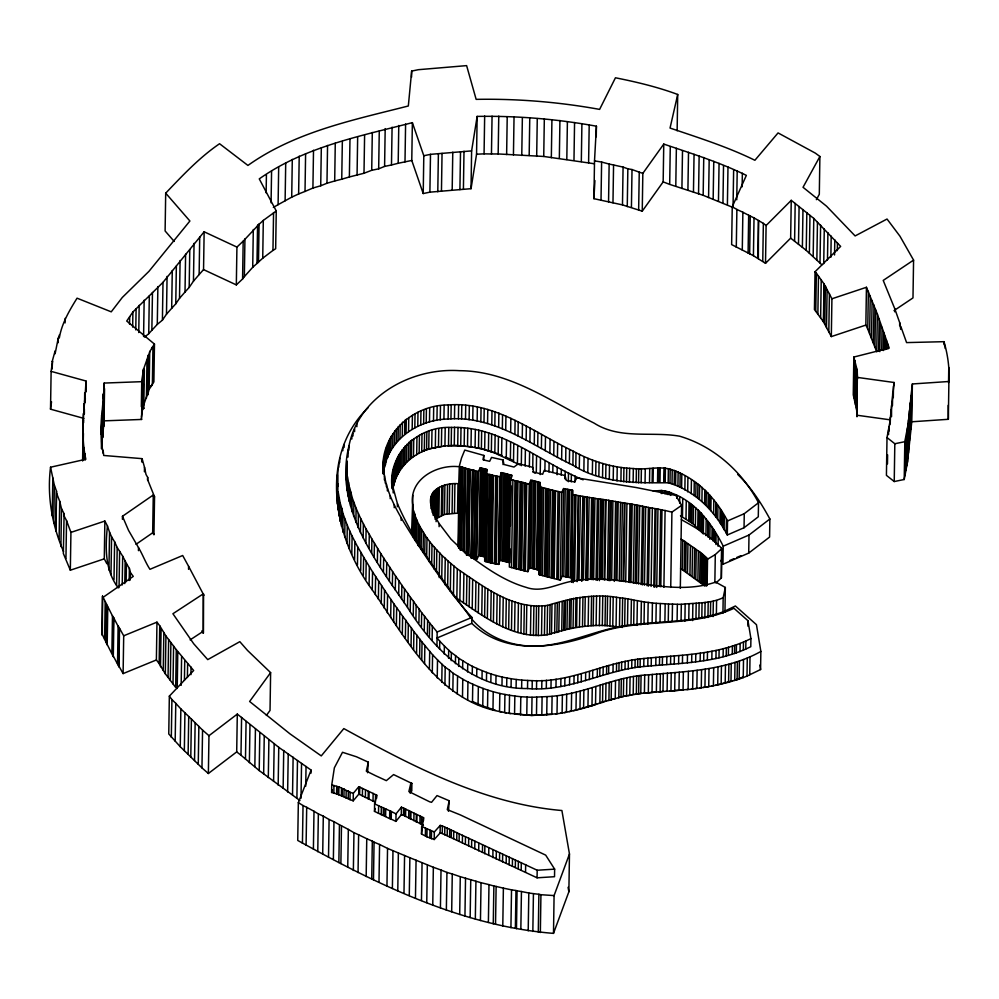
<?xml version="1.0" encoding="UTF-8"?>
<svg xmlns="http://www.w3.org/2000/svg" width="999" height="999" viewBox="0 0 999 999"><rect width="100%" height="100%" fill="white"/><g stroke="black" fill="none" stroke-linecap="round" stroke-linejoin="round"><path stroke-width="1.5" d="M458.154 466.633C436.201 464.498 408.579 479.695 412.724 504.932L412.262 534.365L412.987 522.227M866.445 287.287L865.846 325.087L831.318 336.588L831.917 298.788L866.445 287.287L877.347 314.011L889.235 348.102L853.845 357.043L857.242 370.467L856.742 415.197L856.98 416.583L857.329 377.397L894.093 382.492L889.947 421.765L887.012 437.55L886.425 475.349L894.23 481.543L904.22 479.495L907.492 462.137L911.775 421.778L948.338 419.305L948.188 405.332M83.928 418.406L50.524 409.178L51.124 371.378L52.535 361.051L52.085 369.018M51.124 371.378L85.976 381.006C84.903 406.718 80.032 433.291 85.839 459.253L50.549 467.22C46.891 496.191 52.123 525.162 63.511 551.535M52.235 515.746L52.822 477.947L50.549 467.22M55.095 353.808L58.229 338.211L58.167 342.744M53.759 523.026L54.346 485.227L52.822 477.947M55.907 528.883L56.493 491.083L54.346 485.227M56.044 531.193L56.493 491.083M59.316 337.949C61.738 323.514 69.356 310.539 77.06 298.177L111.239 311.838L122.303 297.465L148.951 271.341L189.897 221.004L165.697 193.157C182.53 175.549 199.3 157.555 219.568 143.731L247.927 165.434C295.304 131.718 353.171 120.067 408.329 105.981L411.663 71.091L418.369 69.693L466.62 65.622L476.148 99.363C517.532 98.614 558.891 102.01 599.612 109.39L615.446 77.785C636.525 81.98 657.517 86.988 677.709 94.468L677.135 130.769M59.116 539.085L59.703 501.273L56.631 493.381M60.902 546.553L61.488 508.741L59.703 501.273M65.072 322.927L65.147 318.381M61.488 508.741L64.111 513.736L63.349 553.496L70.33 570.204L104.283 558.853L104.87 521.053L70.929 532.392L70.33 570.204M65.946 558.441L66.546 520.629L63.948 515.696L64.111 513.736M82.605 460.739L83.317 413.648M82.805 460.177L83.092 442.033M82.88 460.064L83.404 433.391M83.579 422.814L83.616 419.78M83.816 414.135L83.978 403.559M83.491 459.428L83.679 447.327M84.366 413.848L84.341 409.003M84.565 401.748L84.703 392.669M85.227 402.672L85.302 398.139M85.802 391.596L85.976 381.006M86.189 391.745L86.264 387.212M85.152 460.039L85.252 453.996M101.186 434.253C100.862 416.82 103.696 400.05 104.183 383.067L142.183 381.655L141.583 419.455L103.584 420.866C104.033 430.132 101.386 438.923 102.023 448.251L102.61 410.439M101.399 448.676L101.586 415.084M101.711 442.07L101.998 423.926M101.873 448.626L101.236 431.218L101.948 420.504M102.909 398.651L102.984 394.106M102.984 437.387L103.571 399.575M103.084 453.234L101.923 445.604M103.584 420.866L103.946 398.189M104.108 387.6L104.183 383.067M103.946 426.448L104.545 388.648M101.948 633.928L102.535 596.116L113.898 618.818L113.299 656.63L101.948 633.928L102.323 635.264L102.535 596.116M104.595 639.41L105.182 601.61M118.219 587.849C104.645 569.842 105.32 547.589 107.43 525.924L104.87 521.053M106.019 642.669L106.618 604.87M107.18 644.954L107.78 607.155M108.941 569.992L109.54 532.192L107.43 525.924M110.989 574.662L111.576 536.863L109.54 532.192M111.888 653.396L112.475 615.596M112.837 655.132L113.436 617.332L119.518 628.945L118.931 666.745L112.837 655.132L113.299 656.63M114.011 579.607L114.61 541.808L111.576 536.863M116.596 585.302L117.195 547.489L114.61 541.808M117.532 663.561L118.119 625.761M119.056 587.612L119.618 551.323L117.195 547.489M118.931 666.745L119.018 627.384L123.701 635.801L123.102 673.601L156.381 659.952L156.968 622.152L123.701 635.801M122.427 519.305L122.465 516.283L153.272 494.992L154.545 496.803L153.946 534.615L152.672 532.792L153.272 494.992M122.228 584.952L122.677 556.218L119.618 551.323M124.788 583.603L125.15 560.914L122.677 556.218M129.558 324.263L129.683 316.695M126.136 581.693L126.423 563.548L125.15 560.914M132.667 327.098L132.904 311.975L162.999 282.342L204.146 231.793L236.925 247.09L236.326 284.89L203.546 269.605L204.146 231.793M129.196 580.544L129.383 568.443L126.423 563.548M130.232 580.057L130.357 572.502L129.383 568.443M135.764 329.907L136.101 308.741M138.749 332.555L139.186 305.332M138.449 550.649L138.499 547.627L128.546 530.394L122.465 516.283M141.346 406.655L141.758 380.956L143.594 368.668L144.368 370.691L143.781 408.491L142.22 409.165L147.989 392.632L148.339 369.955M142.37 400.099L142.82 371.366L148.576 354.832L148.539 357.854M141.708 461.65L141.758 458.628L103.709 455.469L103.122 450.212M143.581 336.488L144.156 300.187M141.383 417.22L142.994 406.481L143.357 383.791M142.158 462.05L141.758 458.628M144.418 471.765L144.493 467.232L142.208 459.028M146.403 398.189L146.99 360.389M149.138 389.323L152.36 384.603L152.959 346.803L149.738 351.523L149.138 389.323L147.565 395.055L148.576 354.832M144.593 337.138L148.726 333.703L149.313 295.904M147.652 480.457L147.702 477.435L146.004 474.463L144.493 467.232M148.726 333.703L151.86 330.269L152.46 292.47M132.904 311.975L126.723 321.029L154.47 344.106L153.883 381.905L150.924 386.238L152.36 384.603M151.86 330.269L157.28 324.4L157.879 286.601M157.28 324.4L162.412 320.142L162.999 282.342M165.697 193.157L165.11 230.969L174.176 241.408M159.74 625.799L165.921 635.988L176.274 649.625L175.687 687.424L165.322 673.801L159.141 663.598L159.74 625.799L156.968 622.152M160.514 666.72L161.101 628.92M162.412 320.142L166.483 314.21L167.07 276.411M163.249 670.329L163.848 632.529M165.322 673.801L165.921 635.988M166.483 314.21L171.678 308.329L172.278 270.529M168.044 677.384L168.644 639.572M176.274 649.625L193.644 670.516L169.343 696.141L168.756 733.953L180.257 746.715L201.96 767.894L208.366 773.501L236.701 751.897L237.3 714.098L278.758 747.339L311.089 770.092L311.039 773.114M171.678 308.329L175.762 303.821L176.361 266.021M170.305 680.344L170.904 642.544M171.328 737.337L171.915 699.537L169.343 696.141M173.002 683.903L173.589 646.091M175.762 303.821L179.508 298.339L180.095 260.539M175.175 741.158L175.774 703.346L171.915 699.537M177.21 688.461L177.772 652.172M179.508 298.339L185.015 292.02L185.602 254.221M180.257 746.715L180.856 708.915L175.774 703.346M181.156 685.364L181.606 656.63M185.015 292.02L189.186 287.425L189.773 249.625M184.428 680.232L184.74 660.576M184.34 750.599L184.927 712.786L180.856 708.915M188.549 569.33L188.586 566.308L182.68 555.506L149.95 569.318C145.504 562.549 142.782 554.757 138.499 547.627M189.186 287.425L193.456 281.169L194.056 243.356M187.4 677.447L187.625 663.848M188.124 754.345L188.724 716.545L184.927 712.786M190.934 674.65L191.046 667.082M190.797 756.855L191.396 719.055L188.724 716.545M193.456 281.169L199.126 274.575L199.713 236.775M194.543 760.564L195.142 722.752M198.264 764.235L198.851 726.435M203.409 593.768L203.346 633.141L203.409 593.768L172.914 613.736L193.731 643.781L207.742 659.615L239.822 641.67L247.527 650.449L270.617 672.627L270.03 710.439L266.371 715.446M201.96 767.894L202.56 730.094L191.396 719.055M208.366 773.501L208.966 735.701L202.56 730.094M236.326 284.89L242.582 278.996L243.182 241.184L259.078 224.238L258.479 262.05L256.98 263.449L257.567 225.649L259.078 224.238M242.582 278.996L244.343 276.636L244.942 238.836M299.937 800.549L259.216 770.566L240.984 755.207L241.583 717.407M244.343 276.636L252.71 267.307L253.309 229.508M245.479 759.215L246.079 721.403M249.375 762.699L249.975 724.899M252.71 267.307L262.725 258.217L263.311 220.417L276.261 210.964L259.265 178.883C304.508 146.928 359.84 136.164 412.362 122.652L423.801 155.744L423.214 193.544L429.895 192.158L471.029 188.686L476.56 154.221L477.147 116.408C517.132 115.722 557.067 119.056 596.415 126.199L596.253 136.788M254.845 766.695L255.432 728.883M266.134 192.844L266.421 174.688M259.216 770.566L259.802 732.766M271.079 202.785L271.578 171.029M263.661 773.738L264.248 735.938M262.725 258.217L272.964 250.412L273.564 212.6M276.261 210.964L275.662 248.763L272.964 250.412M268.306 777.559L268.893 739.747M273.351 207.442L278.097 204.67L278.684 166.87M273.589 781.38L274.188 743.581M278.097 204.67L285.115 200.799L285.714 162.987M278.172 785.139L278.758 747.339M285.115 200.799L291.708 197.165L292.295 159.365M283.142 788.248L283.728 750.436M287.637 791.945L288.236 754.145M291.708 197.165L298.626 193.956L299.213 156.156M292.532 795.004L293.119 757.192M298.626 193.956L305.02 191.433L305.607 153.621M296.89 798.351L297.477 760.551M311.089 770.092L298.339 802.634L297.739 840.446C377.085 884.315 461.763 925.986 553.496 933.378L568.868 891.795L569.467 853.983L561.9 810.526C483.441 803.783 411.775 765.821 343.818 728.596L321.266 755.906L289.947 733.828L249.625 701.485L270.617 672.627M300.999 798.251L301.548 763.473M302.435 843.368L303.034 805.556L298.339 802.634M305.02 191.433L312.912 188.049L313.511 150.25M305.731 786.138L306.044 766.483M306.094 845.142L306.693 807.329L303.034 805.556M312.912 188.049L320.716 185.764L321.316 147.952M313.399 849.088L313.998 811.275L306.693 807.329M320.716 185.764L326.973 183.254L327.56 145.442M317.769 851.71L318.356 813.898L313.998 811.275M322.702 853.933L323.301 816.133L318.356 813.898M326.973 183.254L334.69 180.981L335.277 143.182M328.509 857.304L329.096 819.505L323.301 816.133M331.743 784.914L338.911 786.975L338.798 794.53L331.631 792.469L331.743 784.914L334.365 767.806L342.495 752.284L356.518 756.792L368.319 762.175L367.532 772.714M334.69 180.981L341.745 179.208L342.345 141.396M501.56 711.912C437.387 700.886 406.118 638.124 372.265 589.909C334.066 538.411 317.707 456.83 368.107 407.692M337.275 503.821L337.899 468.606M337.862 509.74L337.375 474.887M333.841 793.106L333.953 785.551M338.798 467.195L338.861 462.687M333.366 859.49L333.966 821.69L329.096 819.505M338.923 515.884L339.21 497.814L338.149 491.67M339.71 462.537L339.772 458.017M339.922 521.241L340.209 503.171L339.21 497.814M336.601 793.905L336.713 786.338M341.446 526.361L341.733 508.291L340.209 503.171M342.832 450.711L342.869 447.702M376.66 798.176L376.698 795.154L358.828 786.688L358.716 794.255L353.196 800.861L338.137 794.467L338.249 786.9L338.911 786.975M342.819 532.005L343.107 513.948L341.733 508.291M344.093 447.402L344.143 444.393M341.745 179.208L349.375 176.96L349.975 139.161M338.848 862.587L339.448 824.774L333.966 821.69M344.717 537.225L345.005 519.155L343.107 513.948M341.383 795.479L341.508 787.911L338.249 786.9M383.666 459.677C381.743 489.66 399.875 515.859 414.935 540.222C432.654 566.833 450.324 593.718 471.89 617.407L471.79 623.364C506.331 656.755 558.978 647.839 599.662 632.33C643.181 617.857 691.932 628.071 733.94 608.279L747.989 620.754L750.911 638.598L750.786 646.69C715.771 664.16 675.624 663.024 637.637 667.12C600.574 672.514 565.921 691.995 527.522 688.548C473.501 689.098 434.115 650.324 407.53 607.442C374.962 560.152 333.991 507.417 348.938 445.979C358.778 396.066 411.413 367.545 459.428 370.679C509.54 370.941 551.098 401.685 594.08 423.101C620.167 439.722 651.286 431.231 679.657 436.201C713.736 446.228 742.057 471.478 758.516 502.734L758.291 516.795L744.043 527.734L727.297 534.989C714.959 511.076 694.555 490.184 668.169 482.767C635.988 482.979 601.51 483.391 572.889 465.172C533.104 446.228 494.73 415.247 448.114 419.018C417.17 419.455 386.051 441.283 383.454 473.726C378.209 436.088 412.013 404.607 448.326 404.97C494.955 401.198 533.316 432.167 573.114 451.123C591.545 461.263 612.212 467.782 633.341 468.531C645.679 470.167 658.141 466.009 670.192 469.18C695.729 477.222 715.446 497.502 727.522 520.941L727.297 534.989M346.728 485.164L346.765 461.276M347.165 461.163L346.441 480.144M340.884 863.623L341.483 825.823L339.448 824.774M342.108 796.278L342.232 788.711L341.508 787.911M347.265 490.621L346.94 471.103M348.027 457.08L348.139 450.049M347.003 543.344L347.29 525.287L345.005 519.155M348.264 496.428L348.489 482.38L347.49 476.573M348.876 450.187L348.938 445.979M343.943 796.615L344.056 789.06L342.232 788.711M349.175 501.311L349.4 487.262L348.489 482.38M349.388 548.988L349.675 530.919L347.29 525.287M350.637 506.231L350.861 492.182L349.4 487.262M346.066 798.076L346.178 790.509L344.056 789.06M351.835 438.998L351.873 436.188M352.972 436.001L353.022 433.191M349.375 176.96L357.068 175.012L357.654 137.2M351.96 511.638L352.172 497.589L350.861 492.182M351.81 554.145L352.098 536.076L349.675 530.919M348.214 798.688L348.339 791.133L346.178 790.509M347.739 867.219L348.339 829.407L341.483 825.823M354.595 431.68L354.633 428.871M353.683 516.408L353.908 502.347L352.172 497.589M349.987 799.862L350.112 792.307L348.339 791.133M354.595 559.602L354.882 541.533L352.098 536.076M356.868 426.698L356.918 423.888M355.894 522.327L356.119 508.279L353.908 502.347M353.196 800.861L353.309 793.306L358.828 786.688M357.455 565.134L357.742 547.065L354.882 541.533M358.154 527.659L358.379 513.611L356.119 508.279M357.068 175.012L363.998 173.264L364.598 135.452M353.359 870.491L353.958 832.679L348.339 829.407M360.439 532.542L360.664 518.493L358.379 513.611M360.714 570.529L361.001 552.472L357.742 547.065M363.161 537.862L363.386 523.813L360.664 518.493M358.042 872.589L358.629 834.777L353.958 832.679M375.549 794.754L375.437 802.309L359.628 794.442L359.74 786.887M363.336 575.212L363.624 557.155L361.001 552.472M363.998 173.264L371.715 170.292L372.302 132.48M365.884 543.131L366.109 529.083L363.386 523.813M362.4 796.066L362.512 788.511M365.909 579.432L366.196 561.363L363.624 557.155M369.068 548.414L369.293 534.353L366.109 529.083M365.384 797.477L365.497 789.909M369.093 584.702L369.38 566.633L366.196 561.363M366.171 876.523L366.758 838.723L358.629 834.777M371.678 553.071L371.903 539.023L369.293 534.353M368.169 798.925L368.281 791.358M371.715 170.292L378.671 168.843L379.27 131.031M369.006 799.262L369.131 791.695M372.265 589.909L372.552 571.84L369.38 566.633M374.188 557.167L374.4 543.119L371.903 539.023M375.324 594.567L375.612 576.498L372.552 571.84M371.728 878.933L372.327 841.133L366.758 838.723M373.027 800.948L373.139 793.393M377.372 562.437L377.585 548.389L374.4 543.119M373.476 879.957L374.063 842.157L372.327 841.133M391.221 819.367L390.384 818.705L390.497 811.151L391.346 811.812L391.221 819.367L374.488 811.375L374.6 803.82L376.698 795.154M378.671 168.843L384.59 166.408L385.189 128.609M378.396 599.25L378.671 581.181L375.612 576.498M380.457 567.507L380.681 553.458L377.585 548.389M381.281 603.608L381.556 585.539L378.671 581.181M383.204 474.001L383.429 462.087M383.816 471.228L384.028 457.18M378.509 813.298L378.633 805.743L374.6 803.82M384.39 479.97L384.453 475.761M384.603 467.157L384.827 453.096M383.441 572.052L383.666 558.004L380.681 553.458M378.983 882.279L379.583 844.48L374.063 842.157M385.239 483.091L385.289 480.282M385.577 464.535L385.789 450.487M386.276 461.588L386.501 447.54M384.265 608.154L384.54 590.084M381.218 814.709L381.331 807.155L378.633 805.743M386.388 486.763L386.438 483.953M384.59 166.408L391.483 164.985L392.083 127.173M387.799 457.554L388.012 443.506M387.35 490.909L387.387 488.099M386.501 576.735L386.725 562.687L383.666 558.004M383.254 815.284L383.379 807.729L381.331 807.155M389.011 454.345L389.235 440.297M387.287 612.749L387.575 594.692L381.556 585.539M389.922 452.46L390.147 438.411M384.89 816.308L385.002 808.74L383.379 807.729M390.209 498.676L390.259 495.866M390.959 450.374L391.171 436.326M385.614 816.445L385.726 808.89L385.002 808.74M389.385 581.081L389.598 567.032L386.725 562.687M392.682 447.714L392.894 433.666M392.195 488.711C386.975 454.258 418.156 425.699 451.473 427.435C500.998 425.711 539.622 462.013 583.129 479.82M392.357 488.249L392.582 474.7M390.684 617.532L390.971 599.462L387.575 594.692M392.732 488.486L392.882 472.589M391.483 164.985L398.189 163.274L398.776 125.474M386.95 886.213L387.537 848.401L379.583 844.48M393.219 492.944L392.382 476.66M393.519 469.33L393.231 487.4C396.89 468.007 412.799 452.959 431.705 448.364L431.98 430.307M394.468 445.03L394.692 430.981M392.37 585.626L392.595 571.578M394.143 484.952L394.418 466.883M394.23 507.692L394.268 504.882M389.622 818.368L389.735 810.801L385.726 808.89M394.842 482.017L395.117 463.961M396.328 442.682L396.541 428.633M393.656 622.015L393.943 603.958L390.971 599.462M396.178 478.471L396.453 460.402M395.317 590.109L395.529 576.061L389.598 567.032M397.252 475.624L397.54 457.554M398.064 440.509L398.289 426.461M397.39 506.693L397.427 503.683L393.294 488.424M398.002 474.075L398.289 456.019M396.378 625.786L396.665 607.717L393.943 603.958M398.801 472.452L399.088 454.383M392.382 888.498L392.982 850.698M399.975 438.586L400.199 424.538M400.224 470.267L400.512 452.197M404.995 161.863L405.594 124.063M398.701 594.867L398.926 580.819L395.529 576.061M390.384 818.705L395.916 821.403L396.041 813.848L401.411 807.155L423.539 817.657L423.489 820.679M401.798 467.907L402.085 449.837M402.247 436.238L402.46 422.19M401.161 520.404L401.198 517.582M399.538 630.144L399.825 612.075L396.665 607.717M403.421 465.846L403.696 447.777M401.648 599.325L401.873 585.277L398.926 580.819M404.607 434.328L404.832 420.279M397.777 890.771L398.364 852.959L387.537 848.401M402.335 634.315L402.609 616.246L399.825 612.075M404.857 464.06L405.144 445.991M406.069 433.241L406.293 419.193M411.563 77.135L411.663 71.091M404.27 602.946L404.495 588.898L401.873 585.277M406.493 462.412L406.78 444.343M395.916 821.403L401.298 814.709L401.411 807.155M423.214 193.544L411.775 160.452L412.362 122.652M405.382 638.186L405.669 620.129L402.609 616.246M408.554 431.543L408.766 417.482M408.404 460.427L408.691 442.357M423.426 825.224L403.496 815.284L403.621 807.729M407.53 607.442L407.742 593.381L404.495 588.898M410.202 458.978L410.489 440.909M403.983 893.318L404.57 855.506L398.364 852.959M405.119 816.37L405.232 808.815M408.054 642.145L408.329 624.075L405.669 620.129M405.569 816.433L405.694 808.878M411.388 458.091L411.675 440.035M412.175 429.37L412.4 415.322M410.214 611.463L410.439 597.414L407.742 593.381M412.1 531.53L412.799 495.304M413.486 456.655L413.773 438.586M411.064 645.916L411.338 627.859L408.329 624.075M412.799 535.452L412.724 504.932M408.703 818.006L408.816 810.439M414.81 427.959L415.035 413.911M413.324 537.125L413.236 507.567M414.385 537.375L414.747 514.135L413.736 510.789M413.261 615.322L413.486 601.273L410.439 597.414M410.302 819.08L410.427 811.525M410.864 790.246L410.976 782.692L411.888 783.441L411.763 791.008L410.864 790.246L410.164 793.206M409.278 895.541L409.877 857.741L404.57 855.506M410.739 819.13L410.851 811.575M415.072 540.234L415.447 516.982L414.747 514.135M413.611 649.675L413.886 631.605L411.338 627.859M416.683 454.745L416.958 436.675M417.769 426.348L417.982 412.3M416.546 541.845L416.895 520.142L415.447 516.982M415.909 619.255L416.133 605.207L413.486 601.273M419.155 453.421L419.43 435.352M413.861 820.691L413.973 813.136M416.571 653.296L416.858 635.227L413.886 631.605M418.119 545.554L418.456 523.863L416.895 520.142M420.741 425.087L420.966 411.039M419.58 546.59L419.905 526.448M418.918 623.026L419.143 608.978L416.133 605.207M421.715 452.023L422.003 433.953M416.208 822.027L416.333 814.46M415.459 898.026L416.059 860.226L409.877 857.741M416.858 822.264L416.983 814.709M421.116 549.338L421.441 529.195L418.456 523.863M419.605 657.305L419.892 639.235L416.858 635.227M423.638 423.826L423.863 409.777M421.428 626.735L421.653 612.687L419.143 608.978M424.313 450.924L424.6 432.854M423.077 552.41L423.389 532.267L421.441 529.195M421.753 660.152L422.04 642.095L419.892 639.235M419.93 823.626L420.055 816.071M426.198 423.164L426.411 409.103M429.895 192.158L430.494 154.345L471.615 150.886L477.147 116.408M424.725 553.771L425.025 535.177L423.389 532.267M426.585 449.937L426.86 431.868M424.263 630.182L424.475 616.133L421.653 612.687M421.503 824.687L421.615 817.132M421.503 833.99L421.628 826.435L434.328 831.955L440.234 825.399L442.382 825.961L537.187 870.241L554.645 869.142L554.52 876.71L537.075 877.809L442.257 833.528L440.122 832.966L434.215 839.522L426.923 836.812L421.503 833.99L423.539 817.657M424.575 663.536L424.85 645.466L422.04 642.095M426.698 556.505L426.998 537.912L425.025 535.177M421.466 900.486L422.065 862.686L416.059 860.226M428.746 449.375L429.033 431.306M429.483 422.053L429.695 407.992M427.397 634.34L427.622 620.279L424.475 616.133M429.245 561.675L429.57 541.52L426.998 537.912M425.387 835.776L425.499 828.208M430.806 504.495C427.622 488.936 445.641 482.505 457.992 483.703L457.53 513.149L444.455 514.448L435.089 519.255L435.552 489.822M430.844 504.045L430.944 497.852M431.243 508.516L431.443 496.116M429.42 637.025L429.645 622.976L427.622 620.279M431.456 509.078L431.668 495.142M429.408 669.355L429.695 651.286L424.85 645.466M431.955 509.353L432.192 493.856M426.923 836.812L427.048 829.257M433.479 421.303L433.691 407.255M432.305 512.487L430.881 499.85M431.68 564.672L432.005 544.517L429.57 541.52M432.679 512.587L432.992 492.445M437.787 191.758L438.386 153.958M426.748 902.659L427.335 864.847L422.065 862.686M433.091 515.184L433.454 491.945M433.891 515.596L434.278 490.809M432.105 640.247L432.33 626.186L429.645 622.976M429.058 448.813L435.314 447.689L435.589 429.632M432.292 672.814L432.579 654.745L429.695 651.286M429.857 837.711L429.982 830.157M434.14 569.018L434.478 547.327M436.938 420.429L437.162 406.381M436.113 521.678L436.476 488.961M441.458 191.184L442.045 153.384M431.393 838.748L431.518 831.193M436.476 571.678L436.825 549.987L432.005 544.517M438.773 428.833L438.486 446.903L435.314 447.689M437.5 517.582L437.962 488.136M440.247 420.017L440.472 405.969M432.754 905.069L433.354 867.269L427.335 864.847M438.886 516.745L439.348 487.3M436.938 646.066L437.162 632.017L432.33 626.186M434.215 839.522L434.328 831.955M439.11 526.673L439.16 523.576L434.715 515.996L432.355 509.39M437.225 677.946L437.512 659.877L432.579 654.745M439.223 577.584L439.61 552.797L436.825 549.987M441.695 428.471L441.408 446.528L433.054 448.064M441.308 515.571L441.77 486.126M439.622 649.275L439.747 641.183L437.075 637.961L471.79 623.364M443.918 419.405L444.143 405.357M442.545 515.284L443.007 485.839M441.733 578.858L442.107 555.606L439.61 552.797M445.204 427.884L444.93 445.941L439.835 446.79M441.783 682.367L442.07 664.31L437.512 659.877M444.455 514.448L444.917 485.002M440.122 832.966L440.234 825.399M444.842 584.652L445.254 558.304L442.107 555.606M444.243 654.083L444.368 645.978L439.747 641.183M440.422 907.854L441.021 870.042L433.354 867.269M448.114 419.018L448.326 404.97M447.065 514.098L447.527 484.652M452.185 189.997L452.772 152.198M442.257 833.528L442.382 825.961M443.506 446.166L448.501 445.616L448.788 427.547M444.93 685.202L445.204 667.132L442.07 664.31M447.652 587.412L448.064 561.063L445.254 558.304M449.2 513.511L449.662 484.065M450.949 418.906L451.173 404.845M444.692 834.802L444.817 827.234M448.501 445.616L451.198 445.504L451.473 427.435M448.563 658.279L448.688 650.187L444.368 645.978M450.324 591.321L450.761 563.436L448.064 561.063M449.25 688.336L449.538 670.279L445.204 667.132M452.072 513.361L452.535 483.916M447.202 835.514L447.315 827.946M446.353 910.226L446.94 872.427L441.021 870.042M454.458 418.693L454.682 404.632M451.198 445.504L454.27 445.317L454.545 427.247M451.236 660.676L451.361 652.584L448.688 650.187M410.976 782.692L408.878 791.57L429.632 801.785L431.556 802.322L437.025 795.579L449.213 800.773L448.451 811.3M454.458 513.111L454.92 483.678M449.612 836.775L449.737 829.22M453.459 595.466L453.921 566.033L450.761 563.436M459.915 189.623L460.514 151.811M452.834 691.333L453.121 673.264L449.538 670.279M451.236 837.337L451.348 829.782M472.34 447.065L457.717 445.479L458.004 427.41M458.404 418.868L458.628 404.82M455.419 663.711L455.544 655.619L451.361 652.584M451.685 911.775L452.272 873.975L446.94 872.427M457.305 568.868C483.991 586.825 513.361 610.152 547.577 605.369C570.891 598.239 595.454 593.069 619.904 597.852L619.442 627.297C594.992 622.514 570.429 627.684 547.115 634.815C512.899 639.597 483.528 616.271 456.843 598.314L457.305 568.868L453.921 566.033M463.411 189.061L463.998 151.261M458.017 546.253L459.265 466.358L461.501 458.066L464.76 450.074L483.816 455.419L483.741 460.027M453.621 838.598L453.746 831.031M458.516 547.952L459.79 466.508M459.041 548.101L460.314 466.658M460.739 445.591L461.014 427.535M457.28 694.005L457.567 675.936L453.121 673.264M459.565 548.264L460.851 466.82M461.575 418.993L461.8 404.945M460.064 549.949L461.376 466.97M458.691 666.445L458.828 658.353L455.544 655.619M459.852 600.549L460.314 571.103M460.601 550.074L461.913 467.095L467.994 468.968L466.645 555.019M460.864 550.187L462.162 467.207M456.73 840.109L456.855 832.554M461.388 550.337L462.687 467.357L461.913 467.095M464.173 445.866L464.448 427.797M462.974 550.799L464.273 467.832M465.497 419.305L465.721 405.244M459.103 841.358L459.228 833.79M724.949 612.25L725.336 587.449L715.696 582.092C669.78 597.764 622.177 572.914 575.486 580.719C558.965 582.504 542.969 593.493 526.048 587.325C502.759 580.606 482.842 565.709 463.711 551.361L464.985 468.306M463.449 602.884L463.911 573.451M462.624 668.818L462.762 660.714L458.828 658.353M464.523 552.809L465.859 468.294M462.487 697.302L462.774 679.233L457.567 675.936M459.69 914.497L460.277 876.697L452.272 873.975M471.029 188.686L471.615 150.886M467.782 428.271L467.507 446.328L476.723 447.814M466.346 554.882L467.694 468.843L472.564 470.042L471.191 557.629L472.564 470.042M462.362 842.831L462.487 835.276M469.105 419.805L469.33 405.756M466.458 605.119L466.92 575.674M467.132 555.119L468.494 469.068M468.194 555.432L469.542 469.38M468.981 555.669L470.329 469.617M471.004 446.803L471.291 428.733M467.607 671.977L467.732 663.873L462.762 660.714M465.372 844.292L465.484 836.725M467.657 700.024L467.944 681.955L462.774 679.233M469.118 606.718L469.58 577.272M464.947 916.021L465.534 878.221M472.752 420.304L472.977 406.243M473.051 470.142L475.199 470.816L473.826 558.404L471.678 557.729L473.051 470.142L472.177 470.154M472.14 557.904L473.514 470.329L477.834 471.603L476.448 559.19L472.14 557.904L473.826 558.404M472.215 608.903L472.677 579.47M468.593 845.753L468.706 838.198M475.362 429.433L475.074 447.502L480.419 448.563M472.252 674.412L472.377 666.321L467.732 663.873M474.313 558.503L475.686 470.916M472.477 702.285L472.764 684.215L467.944 681.955M477.135 421.054L477.36 407.005M470.154 917.532L470.754 879.732M475.886 558.978L477.26 471.391L478.321 471.69L476.448 559.19M471.578 847.339L471.703 839.784M475.487 611.013L475.949 581.568M478.783 430.119L478.496 448.189L483.578 449.288M476.56 154.221L484.065 153.846L484.665 116.046M476.698 676.51L476.835 668.406L472.377 666.321M476.948 559.278L478.846 555.369L480.219 467.782L486.888 469.48L486.8 475.624M480.844 421.79L481.068 407.742M478.309 612.924L478.771 583.478M474.762 848.788L474.887 841.233M481.668 430.794L481.393 448.863L494.405 452.597M479.907 555.681L481.281 468.094M478.071 704.632L478.346 686.575L472.764 684.215M480.432 555.831L481.805 468.244M475.324 919.03L475.924 881.23M485.514 557.067L481.481 556.143L482.854 468.556M484.003 422.527L484.215 408.479M481.768 614.947L482.23 585.514M482.817 556.356L484.19 468.768M484.952 431.643L484.677 449.712L494.83 453.022L520.017 464.972M478.696 850.836L478.808 843.281M482.017 678.733L482.142 670.641L476.835 668.406M484.465 556.755L485.839 469.168M486.038 473.701L484.665 561.288L488.986 562.25L490.359 474.662L486.038 473.701L486.888 469.48M482.754 706.48L483.041 688.423L478.346 686.575M484.065 153.846L491.458 153.983L492.057 116.171M484.602 616.858L485.064 587.424M485.789 540.159L486.026 524.8M487.562 423.451L487.774 409.403M485.726 561.6L487.1 474.013M480.457 920.516L481.043 882.716L460.277 876.697M486.251 561.75L487.624 474.163M488.411 450.811L488.698 432.754M482.442 852.459L482.554 844.892M487.824 562.225L489.21 474.637L490.084 474.625L492.22 475.299L490.846 562.887L487.824 562.225L488.986 562.25M486.451 680.494L486.588 672.389L482.142 670.641M487.35 618.418L487.812 588.985M488.698 562.212L490.084 474.625M484.74 853.808L484.865 846.253M491.358 451.91L491.645 433.841M491.77 424.7L491.995 410.639M487.524 708.179L487.812 690.122L483.041 688.423M490.284 562.674L491.658 475.087L500.112 476.81L498.738 564.398L490.846 562.887M491.333 562.986L492.719 475.399M490.734 620.491L491.196 591.046M594.38 163.761L543.731 156.456L498.164 153.946L498.763 116.146M492.132 563.211L493.506 475.624M490.846 682.055L490.984 673.963L486.588 672.389M494.83 425.824L495.042 411.775M494.83 453.022L495.117 434.952M488.711 855.444L488.823 847.889M488.386 922.427L488.986 884.615L481.043 882.716M493.394 622.077L493.856 592.632M494.355 563.648L495.729 476.061M492.969 709.827L493.256 691.758L487.812 690.122M495.404 563.96L496.79 476.373M496.266 563.973L497.639 476.386M498.176 454.57L498.464 436.501M498.651 427.048L498.876 412.999M492.857 857.592L492.969 850.024M496.715 623.788L497.177 594.355M495.879 683.578L496.016 675.474L490.984 673.963M498.451 564.273L499.825 476.685M493.269 923.825L493.868 886.026L488.986 884.615M498.738 564.398L499.812 560.202L501.186 472.614L512.212 475.424L510.714 479.433L509.34 567.02L527.847 571.665L529.395 567.832L530.769 480.244L532.167 480.382L539.885 482.392L540.634 487.175L539.26 574.75L560.327 580.157L562.212 576.148L563.586 488.561L572.577 490.247L571.628 582.155L572.577 490.247M501.585 455.969L501.873 437.912M502.347 428.771L502.559 414.71M506.63 154.558L507.217 116.746M499.55 625.362L500.012 595.916M496.216 859.04L496.328 851.473M510.002 548.876L509.777 562.699L500.861 560.501L502.247 472.927M495.529 924.262L496.128 886.45L493.868 886.026M503.009 464.572L503.084 459.965L491.545 457.417L489.647 461.338L485.601 460.414L482.967 459.64L483.816 455.419M493.256 691.758L499.825 693.456L499.537 711.525L506.268 712.849M502.46 560.801L503.833 473.214M503.521 561.113L504.895 473.526M502.772 626.773L503.234 597.327M505.706 430.144L505.931 416.096M501.985 685.152L502.11 677.06L496.016 675.474M503.846 561.113L505.219 473.526M499.525 860.464L499.637 852.896M506.256 458.066L506.543 440.01M504.907 561.426L506.281 473.838M505.956 561.738L507.33 474.15M505.844 628.134L506.306 598.688M499.825 693.456L504.932 694.467L504.645 712.537L510.651 713.598M507.005 562.05L508.391 474.463M513.436 154.895L514.035 117.083M502.547 861.837L502.672 854.27M508.066 562.362L509.44 474.775M502.784 925.961L503.384 888.148L496.128 886.45M506.693 686.076L506.818 677.984L502.11 677.06M510.364 460.064L510.651 441.995M510.651 432.367L510.876 418.319M508.653 629.233L509.115 599.787M510.364 525.824L510.988 485.876M511.088 479.72L511.163 475.112M506.143 863.386L506.268 855.831M504.932 694.467L509.54 695.254L509.253 713.323L531.718 715.496L557.005 713.786L557.292 695.716C588.486 691.97 617.02 676.061 648.613 674.824C686.638 671.303 726.585 670.529 760.863 651.46L756.455 624.687L735.389 605.981L723.751 611.613C695.666 622.052 665.072 620.903 635.701 624.487C603.546 626.448 574.487 642.682 542.557 645.766C513.661 648.488 482.917 637.225 466.708 612.25C441.196 577.834 414.485 543.256 397.427 503.683M511.513 567.582L512.887 479.995L510.714 479.433M513.498 461.588L513.786 443.519M511.476 630.332L511.938 600.886M514.885 434.428L515.097 420.367M511.076 686.837L511.201 678.733L506.818 677.984M513.636 568.281L515.009 480.694L512.887 479.995M509.14 864.747L509.265 857.192M515.034 568.431L516.421 480.844L515.009 480.694M515.197 568.668L516.421 480.844M521.765 155.482L522.365 117.682M514.56 631.405L515.022 601.96M517.445 463.511L517.732 445.442M518.019 435.951L518.244 421.89M510.926 927.659L511.525 889.847L503.384 888.148M516.595 568.806L517.981 481.218L516.57 481.081M509.54 695.254L514.835 696.041L514.56 714.11L531.743 715.359L551.81 714.397L552.097 696.34L557.292 695.716M512.362 866.133L512.487 858.566M516.096 687.574L516.221 679.482L511.201 678.733M518.731 569.517L520.104 481.93L517.981 481.218M517.969 632.554L518.431 603.109M521.303 465.709L521.578 447.639M515.322 867.482L515.447 859.914M520.292 569.892L521.503 482.067L520.104 481.93M522.252 437.999L522.465 423.951M515.372 928.321L515.971 890.521L511.525 889.847M521.69 570.042L523.064 482.455L521.503 482.067M520.929 633.279L521.391 603.833M516.471 928.67L517.057 890.858L515.971 890.521M520.529 714.797L520.804 696.728L514.835 696.041M529.17 155.482L529.77 117.682M518.269 868.818L518.381 861.25M521.628 688.211L521.753 680.119L516.221 679.482M525.137 466.096L525.399 449.538M523.813 570.741L525.187 483.154L523.064 482.455M526.136 440.222L526.361 426.173M524.325 570.816L525.187 483.154M523.876 634.14L524.338 604.695M525.374 571.128L526.76 483.541L525.699 483.229M521.191 870.141L521.316 862.587M520.841 929.32L521.441 891.52L517.057 890.858M526.323 634.59L526.785 605.157M529.37 466.92L529.607 451.86M527.847 571.665L529.233 484.078L530.769 480.244M529.895 442.095L530.119 428.034M526.773 715.147L527.06 697.09L520.804 696.728M527.522 688.548L527.647 680.456L521.753 680.119M525.549 872.115L525.661 864.56M536.675 156.393L537.275 118.594M539.26 574.75L538.511 569.979L530.794 567.969L532.167 480.382M532.729 468.743L532.954 453.683M530.457 635.202L530.919 605.769M534.253 444.505L534.465 430.444M532.43 568.568L533.803 480.981M533.429 568.743L534.802 481.168M528.209 930.818L528.808 893.019L521.441 891.52M531.743 715.359L532.03 697.29L552.097 696.34M532.142 688.736L532.267 680.644C569.917 682.792 603.608 662.899 640.234 658.903C677.397 654.77 716.683 655.781 750.911 638.598M533.429 635.526L533.903 606.093M534.477 569.055L535.851 481.468M536.301 472.34L536.563 455.781M537.699 446.378L537.912 432.317M536.463 569.48L537.837 481.893M536.051 635.489L536.513 606.056M537.112 569.842L538.486 482.255M543.731 156.456L544.33 118.656M536.513 688.673L536.638 680.581M532.842 931.455L533.429 893.643L528.808 893.019M538.511 569.979L539.885 482.392M536.475 715.284L536.75 697.227M540.209 474.587L540.471 458.017M538.324 635.626L538.786 606.181M541.383 448.514L541.608 434.465M539.772 574.825L540.634 487.175M540.821 575.137L542.207 487.549M537.075 877.809L537.187 870.241M541.52 635.414L541.982 605.981M542.407 575.599L543.781 488.012L541.146 487.237M544.88 471.178L545.054 460.639M545.267 450.736L545.491 436.688M541.745 688.511L541.87 680.419M538.286 932.092L538.886 894.28L533.429 893.643M541.82 715.122L542.095 697.052M544.443 576.023L545.816 488.436L543.781 488.012M551.336 157.717L551.923 119.917M544.418 635.327L544.88 605.881M540.347 932.529L540.934 894.717L538.886 894.28M545.929 576.448L547.315 488.861L545.816 488.436M546.441 576.523L547.315 488.861M548.975 472.003L549.125 462.962M547.489 576.835L548.876 489.248M546.291 688.348L546.416 680.244M547.115 634.815L547.577 605.369M549.85 453.359L550.062 439.31M546.728 714.934L547.015 696.877M549.075 577.297L550.449 489.71L547.814 488.936M549.6 634.49L550.062 605.057M551.111 577.722L552.484 490.134L550.449 489.71M552.809 472.44L552.922 464.91M553.733 455.581L553.946 441.533M551.51 633.978L551.972 604.532M552.609 578.146L553.983 490.559L552.484 490.134M550.973 687.849L551.098 679.757M559.34 158.292L559.927 120.479M553.109 578.209L553.983 490.559M554.17 578.521L555.544 490.934L554.482 490.634M554.632 633.266L555.094 603.833M557.092 474.762L557.217 467.245M557.43 457.48L557.654 443.431M556.805 579.295L558.016 491.483L555.544 490.934M555.968 687.262L556.093 679.158M556.843 632.629L557.305 603.196M558.204 579.445L559.577 491.858L558.016 491.483M553.496 933.378L554.083 895.579L569.467 853.983M558.803 632.067L559.265 602.634M561.263 475.262L561.351 469.243M561.625 459.752L561.838 445.691M560.327 580.157L561.7 492.569L563.586 488.561M566.808 159.528L567.395 121.728M560.776 686.538L560.914 678.446M561.738 630.968L562.2 601.535M565.022 478.646L565.072 475.574L544.168 470.417L542.644 474.25L533.516 472.102L532.754 467.332L518.381 463.711L513.973 467.057L503.933 464.473L503.084 459.965M565.184 478.883L565.184 471.203M571.203 577.834L563.836 576.473L565.222 488.886M565.671 461.7L565.884 447.652M562.387 694.967L562.1 713.024L555.544 714.023M563.648 630.456L564.11 601.023M565.047 629.87L565.509 600.424M565.809 576.86L567.195 489.273M564.785 685.838L564.91 677.734M566.82 577.085L568.194 489.498M568.356 481.718L568.493 472.689M573.975 160.364L574.562 122.552M569.368 463.598L569.592 449.55M566.957 629.358L567.42 599.912M568.219 577.235L569.592 489.647M566.708 694.193L566.421 712.262L560.364 713.311M571.253 481.868L571.378 474.338M569.218 628.671L569.68 599.238M570.192 577.609L571.565 490.022M572.889 465.172L573.114 451.123M569.53 684.802L569.667 676.698M570.816 628.383L571.278 598.938M571.628 693.131L571.341 711.188L564.36 712.599M573.214 582.617L574.587 495.029L573.001 494.567M574.987 482.017L575.087 475.999M573.076 627.697L573.538 598.264M575.774 466.833L575.998 452.784M574.637 581.218L575.986 495.167L574.587 495.029M581.318 161.588L581.905 123.776M573.938 683.853L574.063 675.761M575.511 627.335L575.973 597.902M577.085 581.668L578.446 495.629L575.986 495.167M576.598 627.185L577.06 597.739M579.295 468.406L579.52 454.358M577.634 580.294L578.446 495.629M569.118 711.563L575.986 710.202L576.261 692.132M579.033 580.431L580.369 495.929L578.97 495.779M577.759 682.829L577.897 674.725M579.457 626.71L579.919 597.277M581.493 580.894L582.817 496.378L580.369 495.929M575.986 710.202L579.957 709.128L580.244 691.058M582.017 581.043L582.817 496.378M583.866 470.779L584.078 456.73M588.598 162.8L589.198 125M581.243 681.967L581.368 673.863M582.479 626.573L582.941 597.127M583.441 579.657L584.752 496.678L583.341 496.528M584.79 626.261L585.252 596.815M579.957 709.128L583.591 708.229L583.878 690.159M585.901 580.107L587.2 497.127L584.752 496.678M587.812 472.415L588.036 458.366M586.425 580.257L587.2 497.127M585.551 680.644L585.676 672.552M587.824 580.407L589.123 497.427L587.724 497.277M831.318 336.588L823.426 321.715L814.435 309.565L815.034 271.753L840.646 246.403L813.773 218.419L791.245 200.337L790.646 238.149L765.509 263.336L753.421 255.694L731.643 244.593L732.242 206.781L746.353 175.374C719.892 162.338 691.633 153.571 663.761 144.081L663.161 181.88L642.245 211.176L622.477 204.895L593.918 198.676L594.517 160.876L596.415 126.199M588.149 625.948L588.611 596.515M583.591 708.229L587.949 706.892L588.236 688.823M590.309 579.32L591.583 497.877L589.123 497.427M592.357 474.125L592.582 460.064M589.348 679.657L589.472 671.565M591.708 579.457L592.981 498.026L591.583 497.877M591.108 625.749L591.57 596.303M592.232 579.62L592.981 498.026M593.631 579.757L594.904 498.326L593.506 498.176M593.131 625.749L593.593 596.303M587.949 706.892L591.982 705.843L592.257 687.774M592.644 678.471L592.769 670.379M595.704 475.374L595.928 461.326M601.023 199.862L601.61 162.05L594.517 160.876M596.053 580.257L597.34 498.813L594.904 498.326M596.091 625.536L596.565 596.103M598.863 476.311L599.088 462.25M591.982 705.843L595.529 704.57L595.816 686.5M597.452 580.394L598.738 498.963L597.34 498.813M597.265 676.985L597.39 668.88M599.412 580.656L600.699 499.213L598.738 498.963M599.35 625.736L599.812 596.303M600.811 579.308L602.06 499.4L600.699 499.213M602.547 477.534L602.772 463.486M599.762 676.261L599.887 668.156M595.529 704.57L599.862 703.171L600.149 685.102M602.21 579.445L603.458 499.537L602.06 499.4M608.553 201.86L609.14 164.061L601.61 162.05M602.31 625.536L602.772 596.091M604.133 579.745L605.394 499.837L603.458 499.537M605.706 478.471L605.931 464.423M599.862 703.171L602.547 702.384L602.834 684.327M603.084 675.037L603.209 666.932M604.832 579.907L606.081 499.999L605.394 499.837M605.007 625.736L605.469 596.303M612.974 202.785L613.561 164.985L609.14 164.061M607.467 580.182L608.716 500.287L606.081 499.999M602.547 702.384L605.694 701.236L605.981 683.166M609.29 479.37L609.502 465.322M607.13 625.786L607.604 596.353M606.555 674.175L606.693 666.071M609.04 580.656L610.302 500.749L608.716 500.287M608.616 673.538L608.741 665.446M610.089 580.644L611.338 500.749L610.302 500.749M609.939 626.073L610.401 596.628M605.694 701.236L608.915 700.436L609.203 682.367M611.688 579.582L612.924 501.211L611.338 500.749M613.199 480.332L613.423 466.283M608.915 700.436L611.163 699.75L611.45 681.68M612.749 626.548L613.211 597.115M612.999 672.252L613.124 664.16M614.298 581.393L615.559 501.486L612.924 501.211M617.007 480.944L617.232 466.895M615.908 580.319L617.132 501.948L615.559 501.486M622.477 204.895L623.076 167.095L613.561 164.985M616.058 626.798L616.52 597.365M616.945 580.319L618.169 501.948L617.132 501.948M615.534 680.481L615.247 698.551L611.163 699.75M616.47 671.428L616.595 663.336M619.28 580.806L620.516 502.435L618.169 501.948M620.916 481.518L621.128 467.47M618.918 670.666L619.043 662.562M608.191 700.311L618.806 697.702L619.093 679.632M621.153 581.056L622.389 502.697L620.516 502.435M627.26 206.606L627.847 168.806L623.076 167.095M623.713 481.805L623.938 467.757M621.316 678.933L621.028 697.002L618.806 697.702M621.553 670.167L621.678 662.075M622.19 627.522L622.652 598.089L619.904 597.852M623.089 581.356L624.313 502.984L622.389 502.697M623.776 581.518L625.012 503.159L624.313 502.984M626.51 482.092L626.735 468.044M623.663 678.496L623.376 696.565L618.493 697.427M624.65 626.361L625.087 598.463L622.652 598.089M631.43 207.342L632.017 169.543L627.847 168.806M625.711 581.818L626.935 503.446L625.012 503.159M625.024 669.305L625.149 661.213M629.432 482.33L629.657 468.281M627.484 625.274L627.896 598.925L625.087 598.463M626.848 677.709L626.56 695.766L622.29 696.64M628.733 582.242L629.957 503.871L626.935 503.446M628.246 668.905L628.371 660.801M629.919 582.567L631.156 504.195L629.957 503.871M630.956 582.554L632.192 504.195L631.156 504.195M624.612 696.066L629.782 695.366L630.069 677.297M631.006 624.313L631.393 599.512L627.896 598.925M633.116 482.579L633.341 468.531M638.648 209.977L639.248 172.165L632.017 169.543M631.718 668.044L631.843 659.939M633.304 583.054L634.527 504.682L632.192 504.195M633.666 624.999L634.053 600.212L631.393 599.512M636.188 482.642L636.413 468.593M633.478 676.448L633.191 694.517L629.782 695.366M635.227 583.341L636.463 504.982L634.527 504.682M635.027 667.669L635.152 659.565M642.245 211.176L642.832 173.364L663.761 144.081M636.563 583.678L637.799 505.307L636.463 504.982M638.536 482.829L638.761 468.781M636.987 625.436L637.374 600.649L634.053 600.212M636.625 676.098L636.338 694.168L632.404 694.68M638.498 583.978L639.722 505.606L637.799 505.307M637.637 667.12L637.762 659.015M641.158 482.792L641.383 468.743M634.615 694.43L638.623 693.681L638.91 675.611M641.183 584.565L642.419 506.193L639.722 505.606M640.109 667.007L640.234 658.903M640.996 624.712L641.358 601.46L637.374 600.649M641.071 675.524L640.784 693.581L638.623 693.681M642.532 584.89L643.756 506.53L642.419 506.193M645.054 482.929L645.267 468.881M644.455 585.189L645.691 506.83L643.756 506.53M644.03 623.701L644.367 601.997L641.358 601.46M643.756 666.458L643.893 658.366M637.212 693.88L644.417 693.044L644.705 674.987M647.152 585.776L648.376 507.417L645.691 506.83M649.512 482.542L649.737 468.494M647.827 624.1L648.164 602.409L644.367 601.997M648.488 586.113L649.725 507.742L648.376 507.417M647.789 666.296L647.914 658.204M644.417 693.044L648.326 692.881L648.613 674.824M652.135 482.505L652.359 468.456M651.111 586.425L652.347 508.066L649.725 507.742M653.071 482.33L653.296 468.281M651.211 665.883L651.336 657.779M652.122 623.139L652.434 602.996L648.164 602.409M648.326 692.881L652.035 692.432L652.31 674.362M653.796 586.975L655.019 508.616L652.347 508.066M654.795 587.162L656.031 508.791L655.019 508.616M657.542 481.943L657.767 467.894M655.906 623.488L656.231 603.334L652.434 602.996M656.73 587.462L657.954 509.09L656.031 508.791M655.781 665.421L655.906 657.33M659.053 482.155L659.278 468.106M656.643 673.938L656.368 692.007L652.035 692.432M660.002 481.88L660.227 467.819M659.44 586.513L660.651 509.677L657.954 509.09M661.238 493.494L661.288 490.472C690.484 495.029 710.789 521.116 723.226 546.191L722.939 564.26L748.713 553.084L769.592 537.062L769.867 518.993C761.151 502.897 750.973 487.312 737.786 474.5M661.987 493.518L662.037 490.509M659.465 665.159L659.602 657.055M660.014 622.14L660.314 603.546L656.231 603.334M660.789 586.838L661.987 510.014L660.651 509.677M643.344 693.231L660.089 691.733L660.376 673.663M663.898 482.017L664.123 467.969M664.422 482.205L664.647 468.156M664.51 493.781L664.547 490.771M733.041 207.48L703.159 195.292L669.68 184.39L670.279 146.591M662.349 664.847L662.487 656.755M665.184 482.155L665.409 468.106M663.898 587.337L665.097 510.501L661.987 510.014M665.921 494.068L665.971 491.058M663.261 673.351L662.986 691.42L660.089 691.733M664.884 622.352L665.184 603.758L660.314 603.546M667.582 494.505L667.619 491.496M668.169 482.767L668.393 468.706M669.243 494.892L669.293 491.883M666.733 664.522L666.857 656.43M669.979 483.229L670.192 469.18M667.394 673.051L667.107 691.121L659.053 691.92M668.256 621.128L668.531 604.083L665.184 603.758M670.754 495.417L670.804 492.407M675.786 186.089L676.373 148.277M672.015 483.716L672.24 469.667M670.729 587.4L671.915 512.112L681.605 505.382L675.861 495.442L636.326 487.562L576.898 477.884L574.525 481.918L570.142 481.156L566.333 480.419L565.072 475.574M670.566 664.31L670.691 656.206M666.308 691.283L670.953 690.896L671.241 672.827M674.175 484.465L674.4 470.417M672.215 621.128L672.489 604.083L668.531 604.083M675.599 485.027L675.824 470.979M674.213 664.023L674.35 655.931M676.773 498.351L676.822 495.342M681.917 188.449L682.504 150.649M670.953 690.896L674.687 690.609L674.974 672.552M677.921 486.026L678.146 471.965M677.085 621.353L677.347 604.32L672.489 604.083M679.657 503.059L679.745 497.04M679.957 487.125L680.182 473.076M678.596 663.698L678.721 655.606M681.605 488.061L681.83 474.013M680.307 588.349L681.605 505.382M674.687 690.609L678.97 690.297L679.258 672.227M703.608 515.884L703.333 533.941L693.156 523.876L682.467 517.12L682.742 499.063M681.056 621.378L681.318 604.333C695.304 602.809 710.214 603.808 723.176 597.702L725.336 587.449M687.911 190.122L688.511 152.31M705.356 556.693L704.894 586.138L682.342 569.692L682.804 540.247L681.031 539.21M684.864 489.935L685.077 475.886M682.429 663.486L682.554 655.394M684.278 570.804L684.752 541.358L682.804 540.247M683.353 672.002L683.066 690.072L678.97 690.297M685.988 518.968L686.263 500.899M684.889 621.166L685.164 604.12M685.689 571.952L686.151 542.519L684.752 541.358M687.687 491.845L687.911 477.797M687.499 573.064L687.961 543.618L686.151 542.519M693.456 192.12L694.055 154.321M688.761 520.841L689.048 502.772M687.349 662.861L687.487 654.77M688.773 619.38L689.01 603.883M690.259 521.653L690.546 503.583M688.386 671.365L688.099 689.422L670.142 691.071M689.947 574.937L690.409 545.491L687.961 543.618M691.208 493.693L691.433 479.632M691.57 522.652L691.857 504.595M692.07 576.373L692.532 546.928M693.156 523.876L693.431 505.806M698.551 193.868L699.138 156.069M694.043 495.604L694.268 481.555M691.658 662.524L691.795 654.432M692.607 620.604L692.881 603.558M694.193 577.809L694.655 548.364L690.409 545.491M692.931 671.003L692.644 689.073L686.937 689.622M695.379 525.736L695.654 507.667M695.779 496.54L696.003 482.492M695.779 578.97L696.241 549.537L694.655 548.364M697.689 498.002L697.914 483.953M695.953 618.681L696.191 603.184M695.666 661.813L695.791 653.721M697.764 527.884L698.051 509.815M703.159 195.292L703.758 157.492M697.901 580.407L698.363 550.961L696.241 549.537M699.425 499.338L699.65 485.289M699.188 529.308L699.475 511.238M697.14 670.267L696.852 688.323L691.246 689.285M698.888 618.418L699.138 602.921M699.687 581.718L700.149 552.272L698.363 550.961M700.699 530.731L700.986 512.674M701.91 501.423L702.135 487.375M701.211 582.829L701.673 553.396L700.149 552.272M701.91 532.28L702.197 514.21M700.149 661.276L700.274 653.171M701.785 583.329L701.673 553.396M701.81 618.144L702.047 602.647M708.578 197.527L709.178 159.728M702.747 584.103L703.209 554.67L702.247 553.896M701.56 669.73L701.273 687.787L695.242 688.586M704.582 503.821L704.794 489.772M704.008 585.339L704.47 555.894L703.209 554.67M703.696 660.689L703.82 652.597M706.093 505.319L706.318 491.271M705.931 535.614L706.193 519.055M704.857 617.832L705.094 602.335M705.569 585.264L706.006 557.38L705.806 585.389M705.219 669.13L704.944 687.187L699.725 688.036M706.455 586.063L706.892 558.179L704.47 555.894M708.004 507.142L708.229 493.094M707.117 585.539L707.529 559.203L706.892 558.179M707.816 536.588L708.054 521.528M713.161 199.188L713.761 161.388M708.241 537.187L708.478 522.127M709.502 509.053L709.715 494.992M707.354 660.152L707.479 652.06M707.966 617.494L708.204 602.01M709.839 539.298L710.077 524.25M710.863 510.651L711.088 496.603M709.015 668.568L708.728 686.638L703.271 687.462M710.426 615.596L710.651 601.648M711.9 539.298L712.1 527.26M712.874 540.871L713.061 528.821M713.611 514.035L713.823 499.975M718.468 201.136L719.068 163.337M711.837 659.303L711.962 651.198M713.573 540.322L713.748 529.782M713.086 616.62L713.323 601.123M714.622 542.182L714.784 531.643M715.659 516.745L715.883 502.697M714.859 582.467L715.296 554.582L721.815 548.513C710.614 536.313 695.841 527.584 681.368 519.68M713.686 667.669L713.398 685.739L706.93 686.925M716.071 517.332L716.295 503.284M715.933 544.53L716.096 533.99M717.732 519.53L717.956 505.482M716.383 614.522L716.595 600.574M722.939 203.384L723.526 165.584M715.946 658.528L716.071 650.436M718.069 546.266L718.206 537.237M719.967 522.877L720.179 508.816M717.994 666.87L717.707 684.927L711.413 686.063M720.878 524.338L721.091 510.277M718.993 657.804L719.13 649.712M721.665 525.449L721.89 511.401M721.54 547.927L721.353 577.959L715.921 583.004M721.353 577.959L721.815 548.513M727.397 204.758L727.984 166.945M722.926 527.709L723.151 513.661M715.521 685.289L721.153 684.115L721.44 666.046M724.1 529.807L724.325 515.759M722.939 613.199L723.176 597.702M723.089 656.68L723.226 648.588M726.211 533.054L726.435 519.005M721.153 684.115L725.187 683.016L725.474 664.947M733.066 205.956L733.641 169.668M726.223 655.993L726.348 647.889M728.371 655.257L728.508 647.165M725.187 683.016L728.596 682.255L728.883 664.185M736.75 199.8L737.2 171.066M736.288 247.277L736.887 209.465L732.242 206.781M728.596 682.255L730.981 681.455L731.256 663.386M732.267 654.195L732.392 646.103M734.527 653.508L734.652 645.416M742.145 186.813L742.357 173.202M730.981 681.455L734.715 680.431L735.002 662.362M742.282 250.05L742.869 212.25L736.887 209.465M736.313 652.971L736.438 644.879M734.715 680.431L737.1 679.707L737.387 661.65M737.1 679.707L739.148 679.095L739.422 661.026M740.022 651.623L740.147 643.518M748.089 253.072L748.676 215.272L742.869 212.25M744.043 527.734L744.267 513.686L758.516 502.734M743.343 650.299L743.468 642.195M749.65 253.846L750.249 216.046L748.676 215.272M739.148 679.095L743.231 677.597L743.518 659.527M745.766 649.125L745.891 641.021M748.713 553.084L749 535.027L769.867 518.993M753.421 255.694L754.02 217.894L750.249 216.046M743.231 677.597L747.002 676.098L747.289 658.029M747.901 626.148L747.989 620.754M749.737 674.775L750.012 656.705M757.904 258.291L758.503 220.492L754.02 217.894M758.353 258.604L758.503 220.492M762.761 261.164L763.361 223.364L758.94 220.804M765.509 263.336L766.096 225.524L791.245 200.337M747.002 676.098L760.576 669.53L760.863 651.46M794.592 241.234L795.179 203.434M798.501 244.293L799.088 206.493M802.384 247.34L802.971 209.54M821.84 264.785L806.23 250.362L806.83 212.562M809.377 253.247L809.977 215.434M813.174 256.219L813.773 218.419M815.758 311.051L816.358 273.251L815.034 271.753M816.857 260.065L817.457 222.253M677.709 94.468L670.042 128.059C698.701 137.762 727.697 146.903 754.894 160.277L778.059 132.917L815.371 153.147L819.892 156.493L819.305 194.305L816.37 199.663M817.869 313.948L818.468 276.149M820.004 262.874L820.604 225.075M820.629 317.744L821.228 279.945L816.358 273.251M823.725 263.674L824.275 228.896M823.426 321.715L824.025 283.903L821.228 279.945M823.638 322.377L824.025 283.903M824.787 323.913L825.386 286.101L824.237 284.565M826.498 327.522L827.097 289.722L825.386 286.101M827.484 259.902L827.909 232.692M828.808 331.73L829.407 293.931L827.097 289.722M830.868 257.28L831.193 236.114M834.552 254.97L834.789 239.847M837.312 250.612L837.424 243.057M853.845 357.043L853.258 394.855L856.717 410.052L856.58 402.647M854.432 398.551L855.032 360.739M855.481 404.595L856.068 366.795M856.655 408.266L857.242 370.467M877.347 314.011L876.747 351.823L867.756 329.071L868.343 291.271M869.642 333.703L870.241 295.904M871.515 338.311L872.115 300.512M873.388 342.894L873.975 305.095M874.912 347.302L875.499 309.503M878.645 350.924L879.145 319.168M879.807 351.636L880.256 322.902M881.705 350.012L882.067 327.322M883.366 350.549L883.653 332.405M884.839 349.837L885.052 336.226M886.288 349.051L886.438 339.972M887.961 348.888L888.036 344.343M887.474 463.911L887.611 454.832M888.548 434.602L888.611 430.07M889.135 431.006L889.21 426.473M889.909 424.787L889.947 421.765M890.259 423.401L890.346 417.345M891.083 415.834L891.17 409.777M891.533 416.683L891.558 405.494M891.72 404.583L891.77 401.561M892.457 405.619L892.656 393.531M893.293 397.614L893.481 386.026M894.742 311.813L894.792 308.791L883.216 280.419L913.573 260.115L899.949 236.189L887.037 219.031L855.119 235.939L826.548 206.194L803.034 187.288L819.892 156.493M894.055 385.514L894.093 382.492M894.23 481.543L894.817 443.743L887.012 437.55M899.662 325.724L899.699 322.689L894.792 308.791M900.736 329.395L899.699 322.689M904.22 479.495L904.819 441.695L908.091 424.338L912.374 383.966L948.938 381.493C949.674 368.057 947.714 354.508 944.018 341.683L906.58 342.595L900.786 326.361M905.156 475.611L905.743 437.812M906.155 470.442L906.755 432.642M906.892 465.746L907.492 427.947M907.492 462.137L908.091 424.338M907.891 457.717L908.491 419.917M908.491 452.959L909.078 415.159M908.89 448.514L909.49 410.714M909.177 445.367L909.777 407.555M909.452 440.846L910.039 403.047M910.201 437.4L910.863 395.579M913.573 260.115L912.986 297.914L894.005 310.614M911.088 429.345L911.75 387.5M911.775 421.778L912.374 383.966M943.968 344.705L944.018 341.683M945.154 348.426L945.204 345.404M948.538 382.642L948.775 367.52M948.338 419.305L949.05 371.128M336.975 498.326L337.088 492.944M593.918 198.676L594.917 180.582M82.792 460.676L83.491 447.964M147.702 477.435L147.54 479.42L154.545 496.803M50.524 409.178L51.536 401.798M331.631 792.469L332.055 789.622M337.625 486.663L338.099 483.703M147.565 395.055L147.989 392.632M58.229 338.211L57.78 340.484L59.366 334.927M449.213 800.773L447.29 809.652L460.339 814.909L545.691 855.132L554.645 869.142M368.319 762.175L366.333 771.116L375.774 775.786L386.338 780.644L393.594 774.587L411.888 783.441M374.488 811.375L375.187 808.491M500.112 476.81L501.186 472.614M52.198 361.463L55.145 350.786M148.152 357.255L149.738 351.523M478.321 471.69L480.219 467.782M154.47 344.106L151.511 348.439L152.959 346.803M199.126 274.575L203.546 269.605M236.925 247.09L243.182 241.184M257.567 225.649L263.311 220.417M208.966 735.701L237.3 714.098M102.922 597.452L133.267 576.386L130.357 572.502M135.989 544.33L152.672 532.792M190.11 639.897L202.822 631.568M707.529 559.203L715.296 554.582M142.82 371.366L144.368 370.691M727.522 520.941L744.267 513.686M723.226 546.191L749 535.027M729.67 560.539L733.853 558.728M736.65 557.517L740.833 555.706M437.162 632.017L471.89 617.407M739.597 678.383L742.931 677.06M599.338 703.021L602.659 701.798M738.361 678.833L734.103 680.282M591.121 705.631L585.127 707.417M427.959 449.188L423.214 450.599M592.22 705.232L596.84 703.746M583.691 707.854L577.347 709.59M661.288 490.472L653.146 491.046M731.842 680.956L718.581 684.565M573.526 710.614L576.073 709.927M603.821 701.51L606.143 700.936M627.822 695.666L631.293 694.804M423.801 155.744L430.494 154.345M398.189 163.274L411.775 160.452M894.817 443.743L904.819 441.695M447.689 445.779L465.084 446.066M470.804 557.742L471.678 557.729M491.458 153.983L498.164 153.946M677.347 604.32L681.318 604.333M489.21 474.637L490.359 474.662M527.647 680.456L532.267 680.644M527.06 697.09L532.03 697.29M454.27 445.317L457.717 445.479M540.934 894.717L554.083 895.579M529.395 567.832L530.794 567.969M338.137 794.467L338.798 794.53M856.742 415.197L890.434 419.867M562.212 576.148L563.836 576.473M526.76 483.541L529.233 484.078M358.716 794.255L359.628 794.442M665.097 510.501L671.915 512.112M401.298 814.709L403.496 815.284M459.265 466.358L462.687 467.357M499.812 560.202L500.861 560.501M478.846 555.369L481.481 556.143M473.514 470.329L475.199 470.816M495.467 710.339L482.704 705.943M350.112 792.307L353.309 793.306M495.679 452.997L501.923 455.532M639.248 172.165L642.832 173.364M559.577 491.858L561.7 492.569M663.161 181.88L669.68 184.39M481.593 705.506L472.952 701.698M505.282 456.905L508.991 458.578M510.227 459.128L513.399 460.676M390.497 811.151L396.041 813.848M532.679 471.753L535.077 473.151M680.569 568.643L682.342 569.692M389.735 810.801L391.346 811.812M680.469 515.771L682.467 517.12M236.701 751.897L240.984 755.207M790.646 238.149L806.23 250.362M763.361 223.364L766.096 225.524M454.582 596.415L456.843 598.314M463.711 551.361L450.986 539.16L439.16 523.576M156.381 659.952L159.141 663.598M141.758 380.956L142.183 381.655M141.159 418.756L141.583 419.455M720.791 560.414L722.939 564.26M203.933 595.342L188.586 566.308M201.998 630.731L203.346 633.141M118.431 665.184L123.102 673.601M104.283 558.853L106.843 563.723M152.647 532.13L153.946 534.615M829.407 293.931L831.917 298.788M865.846 325.087L867.756 329.071M142.994 406.481L143.781 408.491M66.546 520.629L70.929 532.392M119.018 627.384L119.518 628.945M113.436 617.332L113.898 618.818M568.081 887.299L568.868 891.795M759.839 665.059L760.576 669.53M856.518 407.18L856.98 416.583M857.317 372.24L857.105 369.38L857.579 378.783M485.239 469.043L483.853 556.618L485.314 469.018"/></g></svg>
